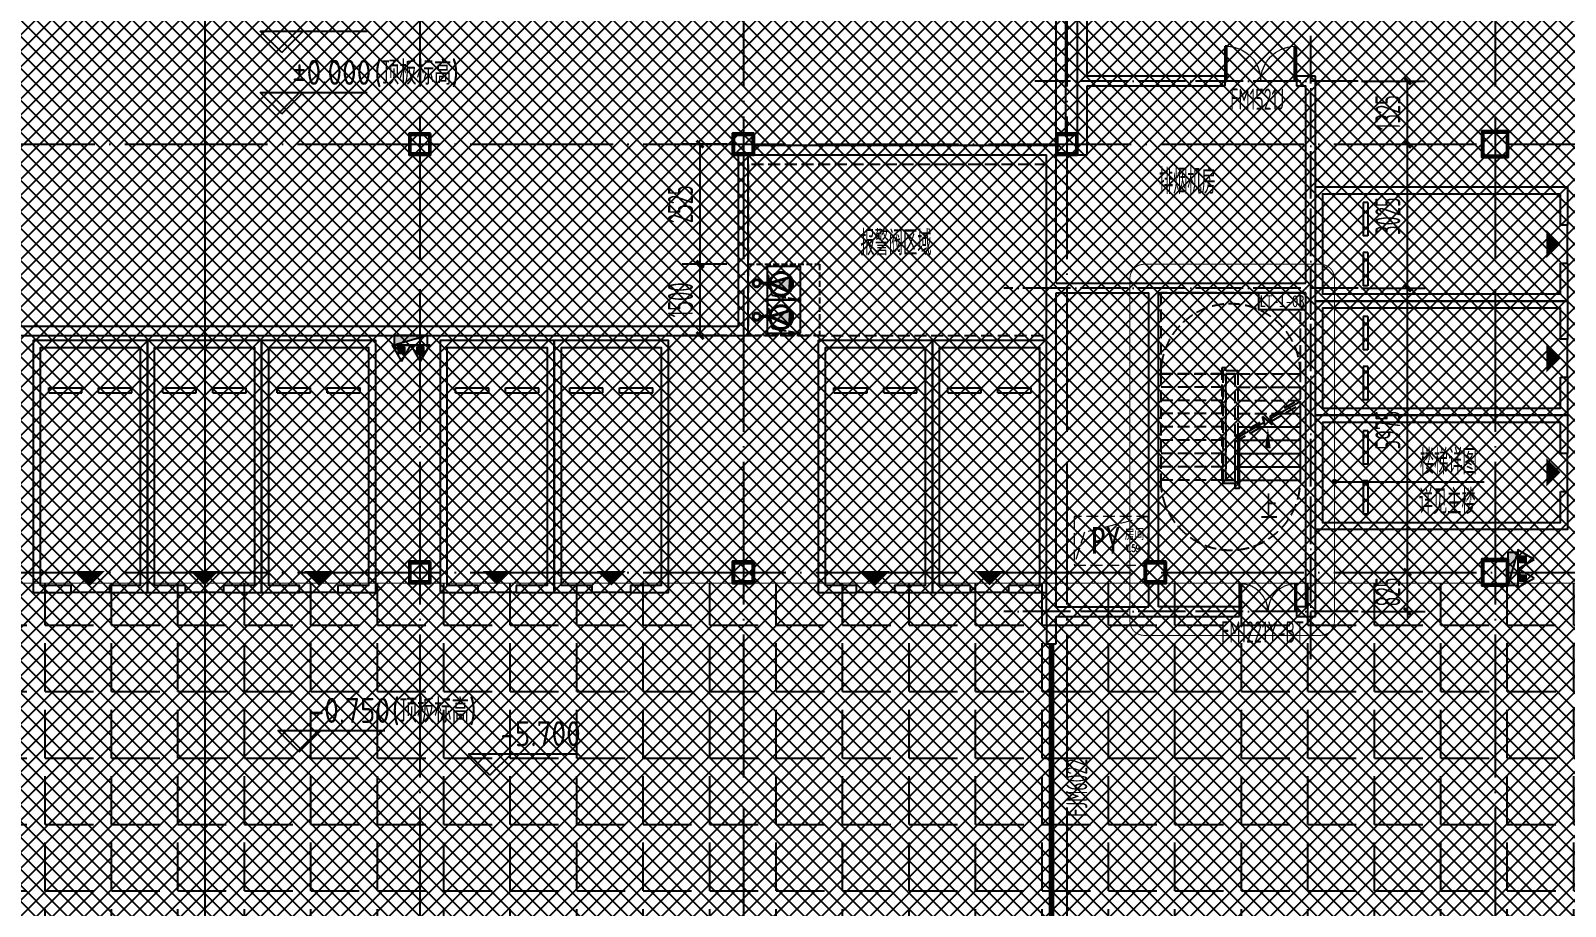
# Model space of a CAD drawing. Extents: x -473190 to 2138458, y -81875 to 2633646.
# Drawn here: x 491559 to 523813, y 28174 to 46576 of the extents above; entities that cross this region are included whole.
import ezdxf
from ezdxf.enums import TextEntityAlignment as Align

# ---------------------------------------------------------------- set-up
doc = ezdxf.new("R2010")
doc.units = 0
doc.header["$LTSCALE"] = 1000
for name, pattern in [('__DASH', [0.35, 0.25, -0.1]), ('DASH', [0.35, 0.25, -0.1]), ('DOTE', [2.42, 2, -0.2, 0.02, -0.2]), ('排水', [1.1, 1, -0.1])]:
    doc.linetypes.add(name, pattern=pattern)
for name, color, linetype in [('00-停车位', 67, 'Continuous'), ('A-BEAM', 4, 'Continuous'), ('A-COLUMN', 2, 'Continuous'), ('A-DIM_SYMB', 3, 'Continuous'), ('A-PUB_TEXT', 7, 'Continuous'), ('A-ROOM_NAME', 23, 'Continuous'), ('A-STAIR', 3, 'Continuous'), ('A-WALL', 2, 'Continuous'), ('DIM_ELEV', 3, 'Continuous'), ('DIM_LEAD', 3, 'Continuous'), ('DOOR_FIRE', 4, 'Continuous'), ('DOOR_FIRE_TEXT', 7, 'Continuous'), ('DOTE', 1, 'DOTE'), ('PUB_DIM', 3, 'Continuous'), ('PUB_TEXT', 7, 'Continuous'), ('RF-QT', 30, 'Continuous'), ('SPACE', 7, 'Continuous'), ('SRC-03F$0$A-SYMB-NUMB-T', 4, 'Continuous'), ('SRC-03F$0$A-WALL', 7, 'Continuous'), ('STAIR', 2, 'Continuous'), ('W-EQUIP_消火栓', 7, 'Continuous'), ('W-EQUIP_灭火器', 7, 'Continuous'), ('排水', 4, 'Continuous'), ('索引线', 252, 'Continuous'), ('集水坑', 4, 'Continuous')]:
    doc.layers.add(name, color=color, linetype=linetype)
for name, color, linetype, lineweight in [('GPS-污水', 2, '排水', 40), ('HOLE', 52, 'Continuous', 15), ('钢柱', 51, 'Continuous', 35)]:
    doc.layers.add(name, color=color, linetype=linetype, lineweight=lineweight)
doc.styles.add('8B2_01', font='simhei.ttf', dxfattribs={"width": 0.8})
doc.styles.add('8B2_02', font='tssdeng.shx', dxfattribs={"width": 0.6, "bigfont": 'TSSDCHN.shx'})
doc.styles.add('_TCH_DIM', font='SIMPLEX', dxfattribs={"bigfont": 'GBCBIG'})
doc.styles.add('_TCH_DIM_T3', font='tssdeng.shx', dxfattribs={"width": 0.564706, "bigfont": '@@@tssdchn.shx'})
doc.styles.add('_TCH_SPACE', font='SIMPLEX', dxfattribs={"height": 5, "bigfont": 'GBCBIG'})
doc.styles.add('_TCH_WINDOW', font='tssdeng.shx', dxfattribs={"width": 0.8, "height": 3.5, "bigfont": 'tssdchn.shx'})
doc.styles.add('SRC-03F$0$ECADI-TXT', font='simplex.shx', dxfattribs={"bigfont": 'hztxt.shx'})
doc.styles.get("Standard").update_dxf_attribs({"font": 'gbenor.shx', "bigfont": 'gbcbig.shx'})
doc.dimstyles.new('_TCH_ARCH&&150', dxfattribs={"dimtxt": 525, "dimasz": 150, "dimexe": 375, "dimexo": 450, "dimgap": 150, "dimtad": 1, "dimdec": 0, "dimzin": 0, "dimdsep": 46, "dimtxsty": '_TCH_DIM_T3', "dimblk": 'ARCHTICK', "dimcen": 0.09, "dimclrt": 7, "dimazin": 2, "dimtfac": 1, "dimtdec": 0, "dimtix": 1, "dimtmove": 2, "dimatfit": 3, "dimfxl": 0, "dimtolj": 1, "dimtzin": 0, "dimarcsym": 0})

# ---------------------------------------------------------------- blocks, each defined once
blk = doc.blocks.new('车位2400x5300')
at = {"layer": '00-停车位', "color": 251}
for p, q in [((-875, -1000), (-175, -1000)), ((-875, -1100), (-875, -1000)), ((-875, -1100), (-175, -1100)), ((-175, -1100), (-175, -1000)), ((175, -1000), (875, -1000)), ((175, -1100), (175, -1000)), ((175, -1100), (875, -1100)), ((875, -1100), (875, -1000)), ((400, -5300), (-400, -5300))]:
    blk.add_line(p, q, dxfattribs=at)
blk.add_lwpolyline([(400, -5150), (400, -5300), (1200, -5300), (1200, 0), (-1200, 0), (-1200, -5300), (-400, -5300), (-400, -5150), (-1050, -5150), (-1050, -150), (1050, -150), (1050, -5150), (400, -5150)], dxfattribs=at)
blk.add_lwpolyline([(0, -5150, 0, 600, 0), (0, -4850, 600, 600, 0)], format="xyseb", dxfattribs=at)
blk = doc.blocks.new('$SB01_1')
h = blk.add_hatch(color=256)
h.dxf.hatch_style = 1
h.paths.add_polyline_path([(-0.381, -0.323), (0.5, 0), (-0.381, 0.323)])
h.paths.add_polyline_path([(0, 0), (0.002, 0), (0.002, 0.001), (0, 0.001)], flags=24)
h.paths.add_polyline_path([(0, -0.002), (0.003, -0.002), (0.003, -0.001), (0, -0.001)], flags=24)
h.paths.add_polyline_path([(0, -0.003), (0.003, -0.003), (0.003, -0.002), (0, -0.002)], flags=24)
for p, q in [((0.5, 0), (-0.381, 0.323)), ((-0.381, 0.323), (-0.381, -0.323)), ((0.5, 0), (-0.381, -0.323))]:
    blk.add_line(p, q)
blk.add_circle((0, 0), 0.5)
at = {"flags": 1}
for tag, p in [('UNIT', (0, 0)), ('SPEC', (0, -0.002)), ('WHAT', (0, -0.003))]:
    blk.add_attdef(tag, p, '', height=0.001, dxfattribs=at)
blk = doc.blocks.new('人防集水坑')
at = {"layer": 'GPS-污水', "linetype": '排水'}
for p, q in [((307486, 701151), (307284, 701151)), ((307486, 700451), (307284, 700451))]:
    blk.add_line(p, q, dxfattribs=at)
for centre in [(307561, 701151), (307561, 700451)]:
    blk.add_circle(centre, 75, dxfattribs=at)
at = {"layer": '集水坑', "linetype": 'DASH', "ltscale": 0.5}
blk.add_lwpolyline([(306241, 700051), (306241, 701551), (307741, 701551), (307741, 700051)], close=True, dxfattribs=at)
at = {"layer": '集水坑', "linetype": 'Continuous', "ltscale": 0.5}
for points in [[(306641, 701501), (306641, 700801), (307341, 700801), (307341, 701501)], [(306641, 700801), (306641, 700101), (307341, 700101), (307341, 700801)]]:
    blk.add_lwpolyline(points, close=True, dxfattribs=at)
at = {"layer": '集水坑', "linetype": 'DASH', "ltscale": 0.5}
for points in [[(307341, 700801), (307237, 701397), (306641, 701501)], [(307347, 700101), (307243, 700697), (306647, 700801)]]:
    blk.add_lwpolyline(points, dxfattribs=at)
at = {"layer": 'GPS-污水', "linetype": '排水', "xscale": -480.0000000000002, "yscale": 480.0000000000002, "zscale": 480.0000000000002, "rotation": 176.2535374729293}
for p in [(307045, 701164, 0), (307045, 700464, 0)]:
    blk.add_blockref('$SB01_1', p, dxfattribs=at)
blk = doc.blocks.new('_ArchTick')
at = {"color": 0, "linetype": 'ByBlock', "const_width": 0.4}
blk.add_lwpolyline([(-0.5, -0.5), (0.5, 0.5)], dxfattribs=at)
blk = doc.blocks.new('*D5213')
at = {"layer": 'Defpoints', "color": 0, "transparency": 16777216}
for p in [(68074, -142943), (69084, -142943), (69084, -144443)]:
    blk.add_point(p, dxfattribs=at)
at = {"layer": 'PUB_DIM', "color": 0, "lineweight": -2, "transparency": 16777216}
for p, q in [((68634, -142943), (67699, -142943)), ((68074, -144443), (68074, -142943)), ((68634, -144443), (67699, -144443))]:
    blk.add_line(p, q, dxfattribs=at)
at = {"layer": 'PUB_DIM', "color": 0, "lineweight": -2, "transparency": 16777216, "xscale": 150, "yscale": 150, "zscale": 150}
for p, rotation in [((68074, -142943), 90), ((68074, -144443), 270)]:
    blk.add_blockref('_ArchTick', p, dxfattribs=dict(at, rotation=rotation))
at = {"layer": 'PUB_DIM', "color": 7, "transparency": 16777216, "insert": (67662, -143693), "char_height": 525, "attachment_point": 5, "rotation": 90, "style": '_TCH_DIM_T3'}
blk.add_mtext('\\A1;1500', dxfattribs=at)
blk = doc.blocks.new('*D5214')
at = {"layer": 'Defpoints', "color": 0, "transparency": 16777216}
for p in [(68074, -140418), (69084, -140418), (69084, -142943)]:
    blk.add_point(p, dxfattribs=at)
at = {"layer": 'PUB_DIM', "color": 0, "lineweight": -2, "transparency": 16777216}
for p, q in [((68634, -140418), (67699, -140418)), ((68074, -142943), (68074, -140418)), ((68634, -142943), (67699, -142943))]:
    blk.add_line(p, q, dxfattribs=at)
at = {"layer": 'PUB_DIM', "color": 0, "lineweight": -2, "transparency": 16777216, "xscale": 150, "yscale": 150, "zscale": 150}
for p, rotation in [((68074, -140418), 90), ((68074, -142943), 270)]:
    blk.add_blockref('_ArchTick', p, dxfattribs=dict(at, rotation=rotation))
at = {"layer": 'PUB_DIM', "color": 7, "transparency": 16777216, "insert": (67662, -141681), "char_height": 525, "attachment_point": 5, "rotation": 90, "style": '_TCH_DIM_T3'}
blk.add_mtext('\\A1;2525', dxfattribs=at)
blk = doc.blocks.new('A$C00330F2E')
at = {"layer": '钢柱', "color": 4, "lineweight": 35}
for points in [[(49725, -108050), (49175, -108050), (49175, -108600), (49725, -108600)], [(27075, -108100), (26625, -108100), (26625, -108550), (27075, -108550)], [(27045, -108520), (26655, -108520), (26655, -108130), (27045, -108130)], [(33875, -108100), (33425, -108100), (33425, -108550), (33875, -108550)], [(33845, -108520), (33455, -108520), (33455, -108130), (33845, -108130)], [(40675, -108100), (40225, -108100), (40225, -108550), (40675, -108550)], [(40645, -108520), (40255, -108520), (40255, -108130), (40645, -108130)], [(49695, -108570), (49205, -108570), (49205, -108080), (49695, -108080)], [(49725, -117050), (49175, -117050), (49175, -117600), (49725, -117600)], [(49695, -117570), (49205, -117570), (49205, -117080), (49695, -117080)], [(27075, -117100), (26625, -117100), (26625, -117550), (27075, -117550)], [(27045, -117520), (26655, -117520), (26655, -117130), (27045, -117130)], [(33875, -117100), (33425, -117100), (33425, -117550), (33875, -117550)], [(33845, -117520), (33455, -117520), (33455, -117130), (33845, -117130)], [(42535, -117100), (42085, -117100), (42085, -117550), (42535, -117550)], [(42505, -117520), (42115, -117520), (42115, -117130), (42505, -117130)]]:
    blk.add_lwpolyline(points, close=True, dxfattribs=at)
blk = doc.blocks.new('A$C4F5A101F')
at = {"layer": 'DOTE', "color": 16, "linetype": 'DOTE', "ltscale": 1.5}
for p, q in [((-229939.7, 16373.7), (-229939.7, -213765.2)), ((-223139.7, 16373.7), (-223139.7, -213765.2)), ((-216339.7, 16373.7), (-216339.7, -213765.2)), ((-207339.7, 16373.7), (-207339.7, -213765.2)), ((-297848.4, -111257.4), (-173939.7, -111257.4)), ((-297848.4, -120257.4), (-173939.7, -120257.4))]:
    blk.add_line(p, q, dxfattribs=at)
blk = doc.blocks.new('*D5535')
at = {"layer": 'Defpoints', "color": 0, "transparency": 16777216}
for p in [(47067, -103300), (48483, -103300), (47067, -104125)]:
    blk.add_point(p, dxfattribs=at)
at = {"layer": 'PUB_DIM', "color": 0, "lineweight": -2, "transparency": 16777216}
for p, q in [((48483, -103300), (48483, -103150)), ((47517, -103300), (48858, -103300)), ((48483, -104125), (48483, -103300)), ((47517, -104125), (48858, -104125)), ((48483, -104125), (48483, -104275))]:
    blk.add_line(p, q, dxfattribs=at)
at = {"layer": 'PUB_DIM', "color": 0, "lineweight": -2, "transparency": 16777216, "xscale": 150, "yscale": 150, "zscale": 150}
for p, rotation in [((48483, -103300), 270), ((48483, -104125), 90)]:
    blk.add_blockref('_ArchTick', p, dxfattribs=dict(at, rotation=rotation))
at = {"layer": 'PUB_DIM', "color": 7, "transparency": 16777216, "insert": (48071, -103713), "char_height": 525, "attachment_point": 5, "rotation": 90, "style": '_TCH_DIM_T3'}
blk.add_mtext('\\A1;825', dxfattribs=at)
blk = doc.blocks.new('*D5536')
at = {"layer": 'Defpoints', "color": 0, "transparency": 16777216}
for p in [(47067, -97325), (48483, -97325), (47067, -103300)]:
    blk.add_point(p, dxfattribs=at)
at = {"layer": 'PUB_DIM', "color": 0, "lineweight": -2, "transparency": 16777216}
for p, q in [((47517, -97325), (48858, -97325)), ((48483, -103300), (48483, -97325)), ((47517, -103300), (48858, -103300))]:
    blk.add_line(p, q, dxfattribs=at)
at = {"layer": 'PUB_DIM', "color": 0, "lineweight": -2, "transparency": 16777216, "xscale": 150, "yscale": 150, "zscale": 150}
for p, rotation in [((48483, -97325), 90), ((48483, -103300), 270)]:
    blk.add_blockref('_ArchTick', p, dxfattribs=dict(at, rotation=rotation))
at = {"layer": 'PUB_DIM', "color": 7, "transparency": 16777216, "insert": (48071, -100313), "char_height": 525, "attachment_point": 5, "rotation": 90, "style": '_TCH_DIM_T3'}
blk.add_mtext('\\A1;5975', dxfattribs=at)
blk = doc.blocks.new('*D5537')
at = {"layer": 'Defpoints', "color": 0, "transparency": 16777216}
for p in [(47067, -94300), (48483, -94300), (47067, -97325)]:
    blk.add_point(p, dxfattribs=at)
at = {"layer": 'PUB_DIM', "color": 0, "lineweight": -2, "transparency": 16777216}
for p, q in [((47517, -94300), (48858, -94300)), ((48483, -97325), (48483, -94300)), ((47517, -97325), (48858, -97325))]:
    blk.add_line(p, q, dxfattribs=at)
at = {"layer": 'PUB_DIM', "color": 0, "lineweight": -2, "transparency": 16777216, "xscale": 150, "yscale": 150, "zscale": 150}
for p, rotation in [((48483, -94300), 90), ((48483, -97325), 270)]:
    blk.add_blockref('_ArchTick', p, dxfattribs=dict(at, rotation=rotation))
at = {"layer": 'PUB_DIM', "color": 7, "transparency": 16777216, "insert": (48071, -95813), "char_height": 525, "attachment_point": 5, "rotation": 90, "style": '_TCH_DIM_T3'}
blk.add_mtext('\\A1;3025', dxfattribs=at)
blk = doc.blocks.new('*D5538')
at = {"layer": 'Defpoints', "color": 0, "transparency": 16777216}
for p in [(47067, -92975), (48483, -92975), (47067, -94300)]:
    blk.add_point(p, dxfattribs=at)
at = {"layer": 'PUB_DIM', "color": 0, "lineweight": -2, "transparency": 16777216}
for p, q in [((47517, -92975), (48858, -92975)), ((48483, -94300), (48483, -92975)), ((47517, -94300), (48858, -94300))]:
    blk.add_line(p, q, dxfattribs=at)
at = {"layer": 'PUB_DIM', "color": 0, "lineweight": -2, "transparency": 16777216, "xscale": 150, "yscale": 150, "zscale": 150}
for p, rotation in [((48483, -92975), 90), ((48483, -94300), 270)]:
    blk.add_blockref('_ArchTick', p, dxfattribs=dict(at, rotation=rotation))
at = {"layer": 'PUB_DIM', "color": 7, "transparency": 16777216, "insert": (48071, -93638), "char_height": 525, "attachment_point": 5, "rotation": 90, "style": '_TCH_DIM_T3'}
blk.add_mtext('\\A1;1325', dxfattribs=at)
blk = doc.blocks.new('SRC-03F$0$ECADI-TAG-CODE')
at = {"layer": 'SRC-03F$0$A-SYMB-NUMB-T', "color": 1}
blk.add_lwpolyline([(3.41, 8.1), (13.41, 8.1), (13.41, 4.6), (3.41, 4.6)], close=True, dxfattribs=at)
at = {"layer": 'SRC-03F$0$A-SYMB-NUMB-T', "style": 'SRC-03F$0$ECADI-TXT', "width": 0.7}
blk.add_attdef('CODE', text='', height=2.5, dxfattribs=at).set_placement((8.41, 6.35), align=Align.MIDDLE_CENTER)
blk = doc.blocks.new('A$C65BE018D')
at = {"layer": 'A-BEAM'}
blk.add_lwpolyline([(1797, 2847), (1797, 1760), (1715, 1760), (1715, 1875)], dxfattribs=at)
at = {"layer": 'A-DIM_SYMB'}
blk.add_lwpolyline([(2399, 1795, 0, 0, 0), (2399, 3055, 0, 120, 0), (2399, 2605, 0, 0, 0)], format="xyseb", dxfattribs=at)
at = {"layer": 'A-STAIR', "color": 8, "linetype": '__DASH'}
for p, q in [((3083, 5875), (147, 5875)), ((147, 5875), (147, 4175)), ((3083, 4175), (3083, 5875)), ((1775, 4235), (1455, 4235)), ((1455, 4235), (1455, 1875)), ((1775, 2892), (1775, 4235)), ((147, 4175), (147, 1935)), ((1455, 4175), (147, 4175)), ((147, 4175), (1455, 4175)), ((1455, 3895), (147, 3895)), ((1515, 4175), (1515, 1935)), ((1715, 4175), (1515, 4175)), ((1515, 4175), (1515, 1935)), ((1515, 4175), (1715, 4175)), ((1715, 2858), (1715, 4175)), ((1715, 2858), (1715, 4175)), ((1775, 4175), (3083, 4175)), ((1775, 4175), (3083, 4175)), ((1775, 3895), (3083, 3895)), ((3083, 3648), (3083, 4175)), ((1455, 3615), (147, 3615)), ((1775, 3615), (3026, 3615)), ((2446, 3280), (3083, 3648)), ((1455, 3335), (147, 3335)), ((1775, 3335), (2541, 3335)), ((2335, 3100), (2288, 3272)), ((2288, 3272), (2494, 3100)), ((2494, 3100), (2446, 3280)), ((2473, 3180), (3083, 3532)), ((2741, 3335), (3083, 3335)), ((3083, 1935), (3083, 3532)), ((1455, 3055), (147, 3055)), ((1715, 2858), (2308, 3200)), ((1715, 2742), (2335, 3100)), ((1775, 3055), (2057, 3055)), ((2257, 3055), (3083, 3055)), ((1455, 2775), (147, 2775)), ((1715, 1935), (1715, 2742)), ((1715, 1935), (1715, 2742)), ((1775, 1875), (1775, 2777)), ((1775, 2775), (3083, 2775)), ((1455, 2495), (147, 2495)), ((1775, 2495), (3083, 2495)), ((1455, 2215), (147, 2215)), ((1775, 2215), (3083, 2215)), ((1455, 1935), (147, 1935)), ((1455, 1875), (1775, 1875)), ((1515, 1935), (1715, 1935)), ((1715, 1935), (1515, 1935)), ((1775, 1935), (3083, 1935))]:
    blk.add_line(p, q, dxfattribs=at)
at = {"layer": 'A-STAIR'}
for p, q in [((3083, 3590), (2460, 3230)), ((3083, 1935), (3083, 3590)), ((2494, 3100), (2288, 3272)), ((2288, 3272), (2321, 3150)), ((2460, 3230), (2494, 3100)), ((2641, 3335), (3083, 3335)), ((2321, 3150), (1715, 2800)), ((2157, 3055), (3083, 3055)), ((1715, 1935), (1715, 2800)), ((1715, 1905), (1715, 2800)), ((1775, 1905), (1775, 2835)), ((1775, 2775), (3083, 2775)), ((1775, 2495), (3083, 2495)), ((1775, 2215), (3083, 2215)), ((1715, 1905), (1775, 1905)), ((1775, 1935), (3083, 1935))]:
    blk.add_line(p, q, dxfattribs=at)
at = {"layer": 'A-STAIR', "color": 8, "linetype": '__DASH'}
blk.add_lwpolyline([(1515, 4235), (1515, 4295), (1433, 4295), (1433, 1935), (1515, 1935), (1515, 4175)], dxfattribs=at)
at = {"layer": 'STAIR', "color": 9, "linetype": 'DASH'}
for centre, start, end in [((1615, 4175), 0, 180), ((1615, 1935), 180, 0)]:
    blk.add_arc(centre, 1468, start, end, dxfattribs=at)
at = {"layer": 'A-PUB_TEXT', "style": '_TCH_DIM'}
blk.add_text('上', height=506, dxfattribs=at).set_placement((2243, 1112))
blk = doc.blocks.new('A$C031B73C8')
at = {"layer": 'HOLE', "linetype": 'DASH'}
for points in [[(60010, -124225), (60010, -123275), (58450, -123275), (58450, -124300), (59935, -124300), (59935, -124225), (60010, -124225)], [(60010, -123275), (58672.2, -123609), (58450, -124300)]]:
    blk.add_lwpolyline(points, dxfattribs=at)
at = {"layer": 'SPACE', "style": '_TCH_SPACE'}
blk.add_text('房间', height=241.13, dxfattribs=at).set_placement((59516.6, -123771.2))
at = {"layer": 'SPACE', "style": '_TCH_SPACE', "width": 0.705882}
blk.add_text('1.59', height=148.75, dxfattribs=at).set_placement((59522.1, -124020.6))
blk = doc.blocks.new('$TwtSys$00000434')
for p, q in [((-0.5, 0.5), (-0.5, -0.5)), ((-0.5, -0.5), (0.5, 0.5)), ((0.5, 0.5), (-0.5, 0.5)), ((0.5, -0.5), (0.5, 0.5)), ((-0.5, -0.5), (0.5, -0.5))]:
    blk.add_line(p, q)
blk.add_solid([(0.5, -0.5), (0.5, 0.5), (-0.5, -0.5)])
blk = doc.blocks.new('$TwtSys$00000546')
h = blk.add_hatch()
h.set_pattern_fill('ANSI31', color=256, scale=200, style=0)
h.set_pattern_definition([(45, (-38543.802, -6670.83), (-17.67767, 17.67767), [])])
h.paths.add_polyline_path([(-65, 174), (65, 174), (65, 44), (-65, 44)])
for points in [[(0, 344), (-198, 0), (198, 0)], [(-65, 174), (65, 174), (65, 44), (-65, 44)]]:
    blk.add_lwpolyline(points, close=True)
blk = doc.blocks.new('ADFASDF')
h = blk.add_hatch()
h.set_pattern_fill('ANSI37', color=8, scale=150)
h.set_pattern_definition([(45, (0, 0), (-168.3798, 168.3798), []), (135, (0, 0), (-168.3798, -168.3798), [])])
h.paths.add_polyline_path([(521397, 239186), (521397, 224886), (539697, 224886), (539697, 169261), (524947, 169261), (524947, 171211), (527822, 171211), (527922, 176611), (501318, 176611), (501125, 109884), (530547, 109887), (530547, 107449), (538188, 100503), (536147, 98236), (540086, 94690), (517812, 69953), (517812, 59790), (482108, 20136), (405247, 20136), (405247, 26086), (391997, 40436), (391997, 64736), (399997, 64738), (399997, 239186), (409022, 239186)])
blk = doc.blocks.new('$DorLib2D$00000002')
for p, q in [((-0.5, 0), (-0.5, 0.4875)), ((-0.475, 0.4875), (-0.5, 0.4875)), ((-0.475, 0), (-0.475, 0.4875)), ((0.475, 0), (0.475, 0.4875)), ((0.475, 0.4875), (0.5, 0.4875)), ((0.5, 0), (0.5, 0.4875)), ((-0.5, 0), (-0.475, 0)), ((0.5, 0), (0.475, 0))]:
    blk.add_line(p, q)
at = {"lineweight": 13}
for centre, start, end in [((-0.4875, 0), 0, 88.53072), ((0.4875, 0), 91.46928, 180)]:
    blk.add_arc(centre, 0.4875, start, end, dxfattribs=at)
blk = doc.blocks.new('$DorLib2D$00000213')
at = {"color": 0, "linetype": 'DASH', "const_width": 0.02}
blk.add_lwpolyline([(0.5, 0), (-0.5, 0)], dxfattribs=at)
blk = doc.blocks.new('A$C3672542B')
at = {"layer": '排水', "color": 3, "linetype": 'DASH'}
for points in [[(71824.2, -141702.7, 0, 0, 0), (71112.3, -142414.6, 160, 0, 0), (70688.1, -142838.9, 0, 0, 0)], [(67843.2, -145683.7, 0, 0, 0), (68555.1, -144971.8, 160, 0, 0), (68979.3, -144547.6, 0, 0, 0)], [(71824.2, -145683.7, 0, 0, 0), (71112.3, -144971.8, 160, 0, 0), (70688.1, -144547.6, 0, 0, 0)]]:
    blk.add_lwpolyline(points, format="xyseb", dxfattribs=at)
at = {"layer": '集水坑', "linetype": 'Continuous', "rotation": 180}
blk.add_blockref('人防集水坑', (376824.7, 557107.5), dxfattribs=at)
at = {"layer": 'PUB_DIM'}
for p1, p2, picture, middle in [((69083.7, -142943.2), (69083.7, -140418.2), '*D5214', (67661.6, -141680.7)), ((69083.7, -144443.2), (69083.7, -142943.2), '*D5213', (67661.6, -143693.2))]:
    dim = blk.add_aligned_dim(p1=p1, p2=p2, distance=1009.6, dimstyle='_TCH_ARCH&&150', dxfattribs=at)
    dim.commit()
    dim.dimension.update_dxf_attribs({"geometry": picture, "text_midpoint": middle})
blk = doc.blocks.new('A$C2B5B1B2C')
at = {"layer": 'DOTE', "linetype": 'DOTE', "ltscale": 0.5}
for p, q in [((46450, -105125), (46450, -91975)), ((47450, -92975), (40650, -92975)), ((47450, -97325), (40000, -97325)), ((47450, -104125), (40000, -104125))]:
    blk.add_line(p, q, dxfattribs=at)
at = {"layer": 'PUB_DIM'}
for p1, p2, picture, middle in [((47066.8, -94300), (47066.8, -92975), '*D5538', (48070.6, -93637.5)), ((47066.8, -97325), (47066.8, -94300), '*D5537', (48070.6, -95812.5)), ((47066.8, -103300), (47066.8, -97325), '*D5536', (48070.6, -100312.5)), ((47066.8, -104125), (47066.8, -103300), '*D5535', (48070.6, -103712.5))]:
    dim = blk.add_aligned_dim(p1=p1, p2=p2, distance=-1416.3, dimstyle='_TCH_ARCH&&150', dxfattribs=at)
    dim.commit()
    dim.dimension.update_dxf_attribs({"geometry": picture, "text_midpoint": middle})

msp = doc.modelspace()

# ---------------------------------------------------------------- hatches: boundary and pattern name
h = msp.add_hatch()
h.set_pattern_fill('ANGLE', color=252, scale=400)
h.set_pattern_definition([(0, (544945.8, 327452.8), (0, 1397), [1016, -381]), (90, (544945.8, 327452.8), (-1397, 9e-14), [1016, -381])])
h.paths.add_polyline_path([(477737.2, 34967.4), (531337.2, 34967.4), (531337.2, 26417.4), (477737.2, 26417.4)])

# ---------------------------------------------------------------- linework, layer by layer
at = {"linetype": 'DASH', "const_width": 40}
msp.add_lwpolyline([(495222.5, 183234.3), (495222.5, -66868.2)], dxfattribs=at)
at = {"linetype": 'DASH'}
msp.add_lwpolyline([(506637.2, 40167.4), (512912.2, 40167.4), (512912.2, 43767.4), (506637.2, 43767.4)], close=True, dxfattribs=at)
at = {"layer": 'A-COLUMN'}
for p, q in [((506762.2, 44417.4), (506312.2, 44417.4)), ((506312.2, 44417.4), (506312.2, 43967.4)), ((506762.2, 43967.4), (506762.2, 44417.4)), ((513562.2, 44417.4), (513112.2, 44417.4)), ((513112.2, 44417.4), (513112.2, 43967.4)), ((513562.2, 43967.4), (513562.2, 44417.4)), ((506312.2, 43967.4), (506762.2, 43967.4)), ((513112.2, 43967.4), (513562.2, 43967.4)), ((515422.2, 35417.4), (514972.2, 35417.4)), ((514972.2, 35417.4), (514972.2, 34967.4)), ((515422.2, 34967.4), (515422.2, 35417.4)), ((514972.2, 34967.4), (515422.2, 34967.4))]:
    msp.add_line(p, q, dxfattribs=at)
at = {"layer": 'A-WALL'}
for p, q in [((513112.2, 44417.4), (513112.2, 52767.4)), ((513312.2, 44417.4), (513312.2, 52767.4)), ((513562.2, 45517.4), (513562.2, 52767.4)), ((513762.2, 45617.4), (513762.2, 52767.4)), ((513562.2, 44167.4), (513562.2, 45517.4)), ((516662.2, 45617.4), (513762.2, 45617.4)), ((516662.2, 45417.4), (516662.2, 45617.4)), ((518562.2, 45617.4), (518162.2, 45617.4)), ((518162.2, 45617.4), (518162.2, 45417.4)), ((518562.2, 41167.4), (518562.2, 45617.4)), ((513762.2, 45417.4), (516662.2, 45417.4)), ((513762.2, 43967.4), (513762.2, 45417.4)), ((518162.2, 45417.4), (518362.2, 45417.4)), ((518362.2, 41267.4), (518362.2, 45417.4)), ((506437.2, 40367.4), (506437.2, 43967.4)), ((506637.2, 40167.4), (506637.2, 43967.4)), ((506762.2, 44167.4), (513012.2, 44167.4)), ((506762.2, 43967.4), (512912.2, 43967.4)), ((512912.2, 41167.4), (512912.2, 43967.4)), ((513012.2, 44167.4), (513112.2, 44167.4)), ((513112.2, 41267.4), (513112.2, 43967.4)), ((513562.2, 43967.4), (513762.2, 43967.4)), ((512912.2, 34367.4), (512912.2, 41167.4)), ((513112.2, 41267.4), (515162.2, 41267.4)), ((513112.2, 41067.4), (515062.2, 41067.4)), ((513112.2, 34467.4), (513112.2, 41067.4)), ((515062.2, 35417.4), (515062.2, 41067.4)), ((515162.2, 41267.4), (518362.2, 41267.4)), ((515262.2, 41067.4), (518362.2, 41067.4)), ((515262.2, 35417.4), (515262.2, 41067.4)), ((518362.2, 34467.4), (518362.2, 41067.4)), ((518562.2, 34267.4), (518562.2, 41167.4)), ((485837.2, 40367.4), (506437.2, 40367.4)), ((485737.2, 40167.4), (506637.2, 40167.4)), ((515062.2, 34467.4), (515062.2, 34967.4)), ((515262.2, 34467.4), (515262.2, 34967.4)), ((512912.2, 34367.4), (512912.2, 33692.4)), ((513112.2, 34467.4), (515062.2, 34467.4)), ((513112.2, 34267.4), (515162.2, 34267.4)), ((513112.2, 33692.4), (513112.2, 34267.4)), ((515162.2, 34267.4), (516962.2, 34267.4)), ((516962.2, 34467.4), (515262.2, 34467.4)), ((516962.2, 34267.4), (516962.2, 34467.4)), ((518362.2, 34467.4), (518162.2, 34467.4)), ((518162.2, 34467.4), (518162.2, 34267.4)), ((518162.2, 34267.4), (518562.2, 34267.4)), ((512912.2, 33692.4), (513112.2, 33692.4))]:
    msp.add_line(p, q, dxfattribs=at)
at = {"layer": 'DIM_ELEV'}
for p, q in [((496834.6, 46116.5), (496384.6, 46566.5)), ((496384.6, 46566.5), (498630.5, 46566.5)), ((496834.6, 46116.5), (497284.6, 46566.5)), ((496834.6, 44830.2), (496384.6, 45280.2)), ((496384.6, 45280.2), (498630.5, 45280.2)), ((496834.6, 44830.2), (497284.6, 45280.2)), ((497204.7, 31421), (496754.7, 31871)), ((496754.7, 31871), (499000.6, 31871)), ((497204.7, 31421), (497654.7, 31871)), ((501212.3, 30931.2), (500762.3, 31381.2)), ((500762.3, 31381.2), (503008.2, 31381.2)), ((501212.3, 30931.2), (501662.3, 31381.2))]:
    msp.add_line(p, q, dxfattribs=at)
at = {"layer": 'DIM_LEAD'}
for p, q in [((518962.2, 37097.2), (521005.2, 37097.2)), ((518962.2, 37097.2), (521005.2, 37097.2)), ((518962.2, 37097.2), (521005.2, 37097.2)), ((518962.2, 37097.2), (521005.2, 37097.2)), ((521005.2, 37097.2), (522106.6, 37097.2))]:
    msp.add_line(p, q, dxfattribs=at)
at = {"layer": 'DIM_LEAD', "const_width": 60}
msp.add_lwpolyline([(518932.2, 37097.2, 1), (518992.2, 37097.2, 1)], format="xyb", close=True, dxfattribs=at)
msp.add_lwpolyline([(518932.2, 37097.2, 1), (518992.2, 37097.2, 1)], format="xyb", close=True, dxfattribs=at)
msp.add_lwpolyline([(518932.2, 37097.2, 1), (518992.2, 37097.2, 1)], format="xyb", close=True, dxfattribs=at)
msp.add_lwpolyline([(518932.2, 37097.2, 1), (518992.2, 37097.2, 1)], format="xyb", close=True, dxfattribs=at)
at = {"layer": '索引线', "linetype": 'DASH', "const_width": 20}
msp.add_lwpolyline([(514962.2, 41667.4), (518662.2, 41667.4, -0.4142136), (518962.2, 41367.4), (518962.2, 34167.4, -0.4142136), (518662.2, 33867.4), (514962.2, 33867.4, -0.4142136), (514662.2, 34167.4), (514662.2, 41367.4, -0.4142136)], format="xyb", close=True, dxfattribs=at)
msp.add_lwpolyline([(477737.2, 34967.4), (531337.2, 34967.4), (531337.2, 26417.4), (477737.2, 26417.4)], close=True, dxfattribs=at)

# ---------------------------------------------------------------- block references
for name, p in [('A$C3672542B', (437553.5, 184610.6)), ('ADFASDF', (49490, -74243.9)), ('A$C2B5B1B2C', (472012.2, 138492.4)), ('A$C031B73C8', (455037.2, 159642.4)), ('A$C00330F2E', (472887.2, 152517.4)), ('A$C00330F2E', (472887.2, 152517.4)), ('A$C65BE018D', (515162.2, 35192.4))]:
    msp.add_blockref(name, p)
at = {"layer": '00-停车位', "xscale": -1, "rotation": 90}
for p in [(518562.2, 42092.4), (518562.2, 39692.4), (518562.2, 37292.4)]:
    msp.add_blockref('车位2400x5300', p, dxfattribs=at)
at = {"layer": '00-停车位'}
for p in [(492812.2, 40067.4), (495212.2, 40067.4), (497612.2, 40067.4), (501362.2, 40067.4), (503762.2, 40067.4), (509312.2, 40067.4), (511712.2, 40067.4)]:
    msp.add_blockref('车位2400x5300', p, dxfattribs=at)
at = {"layer": 'DOOR_FIRE'}
ref = msp.add_blockref('$DorLib2D$00000002', (517412.2, 45517.4), dxfattribs=dict(at, xscale=-1500, yscale=1500, zscale=200))
ref.add_attrib('A', 'FM1521J', (516772.5, 44914.3), dxfattribs={"layer": 'DOOR_FIRE_TEXT', "height": 446.25, "style": '_TCH_WINDOW', "width": 0.564706})
ref = msp.add_blockref('$DorLib2D$00000002', (517562.2, 34367.4), dxfattribs=dict(at, xscale=1200, yscale=1200, zscale=200))
ref.add_attrib('A', 'FM1221Y-BT', (516578.5, 33715.8), dxfattribs={"layer": 'DOOR_FIRE_TEXT', "height": 446.25, "style": '_TCH_WINDOW', "width": 0.564706})
ref = msp.add_blockref('$DorLib2D$00000213', (513012.2, 30692.4), dxfattribs=dict(at, xscale=6000, yscale=-6000, zscale=200, rotation=269.9999999858849))
ref.add_attrib('A', 'FJM6022', (513767.5, 30052.7), dxfattribs={"layer": 'DOOR_FIRE_TEXT', "height": 446.25, "rotation": 90, "style": '_TCH_WINDOW', "width": 0.564706})
at = {"layer": 'RF-QT'}
msp.add_blockref('A$C4F5A101F', (729676.9, 155449.8), dxfattribs=at)
at = {"layer": 'SRC-03F$0$A-WALL'}
ref = msp.add_blockref('SRC-03F$0$ECADI-TAG-CODE', (518703.1, 40257.4), dxfattribs=dict(at, xscale=-100, yscale=100, zscale=100))
ref.add_attrib('CODE', 'LT-1-03', dxfattribs={"layer": 'SRC-03F$0$A-SYMB-NUMB-T', "height": 250, "style": '8B2_01', "width": 0.8}).set_placement((517862.2, 40892.4), align=Align.MIDDLE_CENTER)
at = {"layer": 'W-EQUIP_消火栓', "yscale": 200, "zscale": 700}
for p, xscale, rotation in [((499550, 40067.4), 700, 180.0000000000075), ((522712.2, 35267.4), -700, 270)]:
    msp.add_blockref('$TwtSys$00000434', p, dxfattribs=dict(at, xscale=xscale, rotation=rotation))
at = {"layer": 'W-EQUIP_灭火器'}
for p, rotation in [((499351.6, 39967.4), 180.0000000000075), ((499748.3, 39967.4), 180.0000000000075), ((522812.2, 35465.7), 270), ((522812.2, 35069), 270)]:
    msp.add_blockref('$TwtSys$00000546', p, dxfattribs=dict(at, rotation=rotation))

# ---------------------------------------------------------------- texts
at = {"layer": 'A-ROOM_NAME', "style": '8B2_02', "width": 0.6}
for s, p in [('排烟机房', (515270.1, 43143.8)), ('报警阀区域', (508996.7, 41853.6))]:
    msp.add_text(s, height=525, dxfattribs=at).set_placement(p)
at = {"layer": 'A-ROOM_NAME', "color": 1, "style": '8B2_01', "width": 0.8}
msp.add_text('PY', height=563.29, dxfattribs=at).set_placement((513845.4, 35583.9))
at = {"layer": 'PUB_TEXT'}
for s, height, p in [('%%P0.000', 525, (497054, 45437.7)), ('(顶板标高)', 506.38, (498780.5, 45437.7)), ('(顶板标高)', 506.38, (499150.6, 32028.5)), ('-0.750', 525, (497424, 32028.5)), ('-5.700', 525, (501431.6, 31538.7))]:
    msp.add_text(s, height=height, dxfattribs=at).set_placement(p)
at = {"layer": 'PUB_TEXT', "style": '8B2_02', "width": 0.6}
for s, p in [('楼梯详图', (520756.1, 37254.7)), ('详见主楼', (520733.7, 36414.7))]:
    msp.add_text(s, height=525, dxfattribs=at).set_placement(p)

doc.saveas('drawing.dxf')
